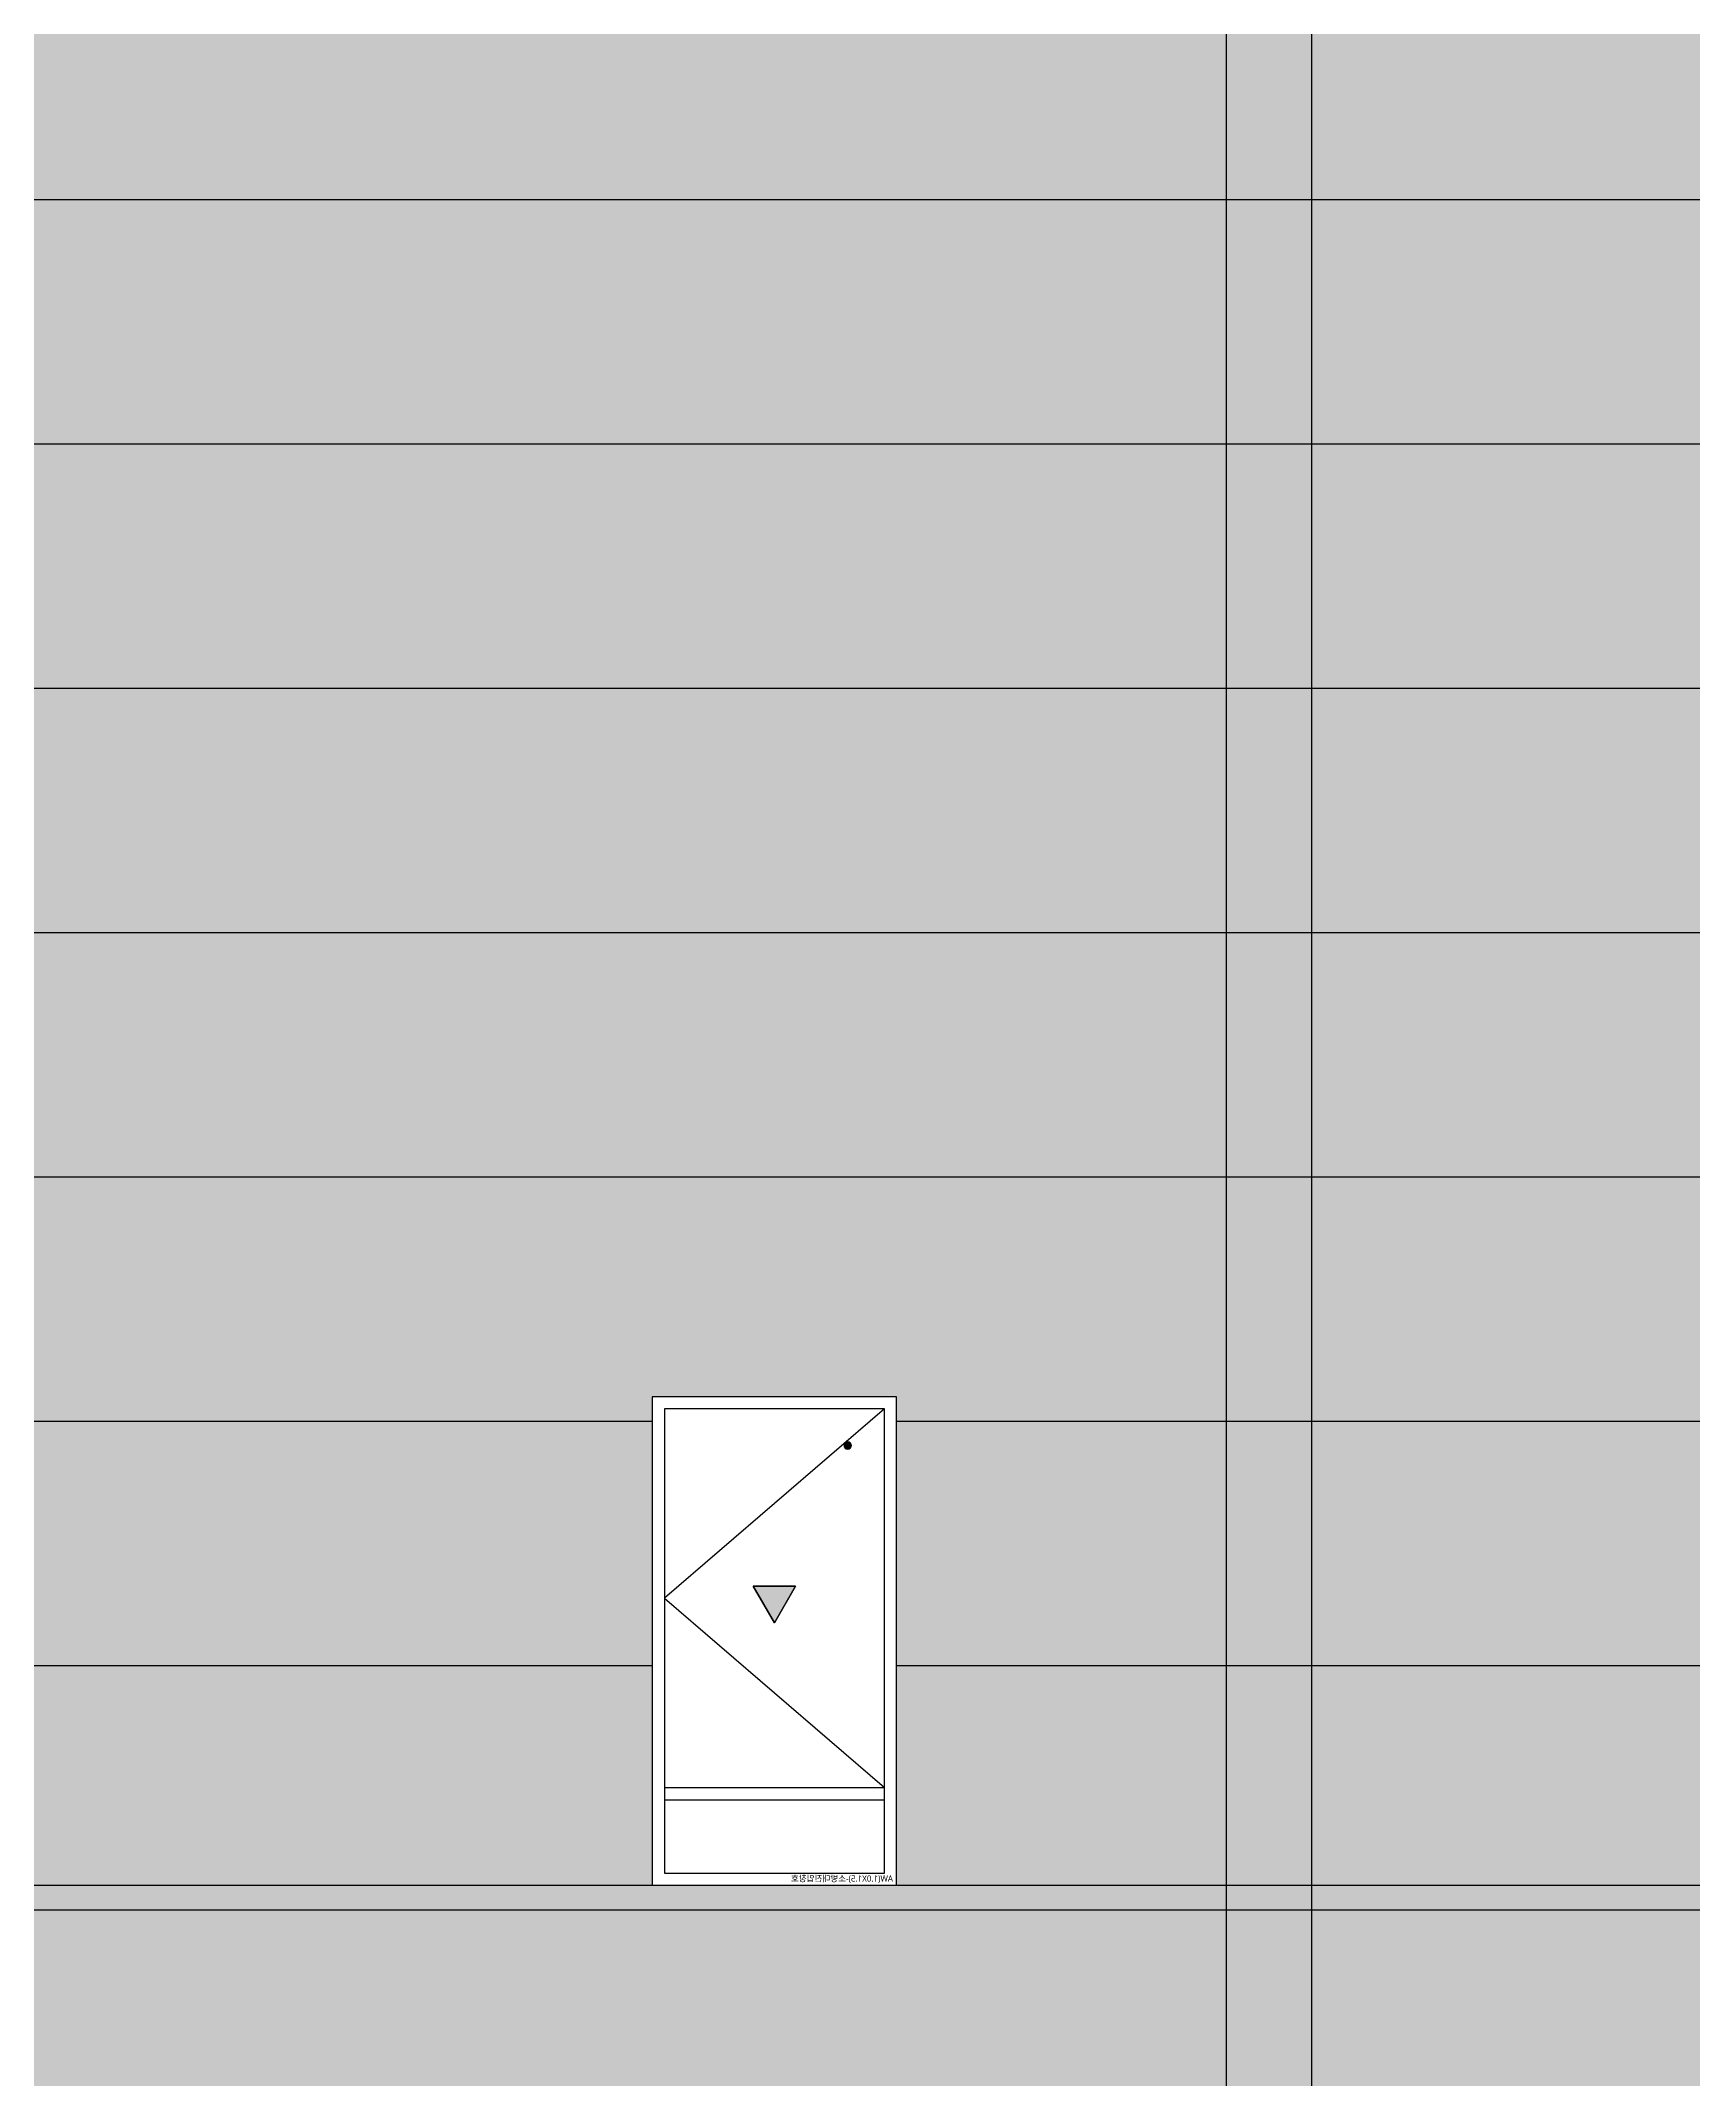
# Model space of a CAD drawing. Header units: millimetres. Extents: x 37653813 to 38677796, y 586285 to 874285.
# Drawn here: x 37964321 to 37971085, y 785849 to 794192 of the extents above; entities that cross this region are included whole.
import ezdxf

# ---------------------------------------------------------------- set-up
doc = ezdxf.new("R2010")
doc.units = ezdxf.units.MM
doc.header["$LTSCALE"] = 1000
doc.header["$MEASUREMENT"] = 0
doc.linetypes.add('-HID', pattern=[2.5, 1.5, -1])
doc.layers.get('0').update_dxf_attribs({"linetype": 'CONTINUOUS'})
doc.layers.get('Defpoints').update_dxf_attribs({"color": 161, "linetype": 'CONTINUOUS'})
for name, color, linetype in [('cen', 1, 'CONTINUOUS'), ('HAT-253', 253, 'CONTINUOUS'), ('HAT-BACK', 252, 'CONTINUOUS'), ('OPEN', 1, '-HID'), ('WID', 4, 'CONTINUOUS'), ('먹-적색 14', 14, 'CONTINUOUS'), ('먹-적색(가로선) 26', 26, 'CONTINUOUS'), ('먹-흰색 255', 255, 'CONTINUOUS')]:
    doc.layers.add(name, color=color, linetype=linetype)
doc.styles.add('나눔바른고딕', font='NanumBarunGothic.ttf')

# ---------------------------------------------------------------- blocks, each defined once
blk = doc.blocks.new('AW_1.0X1.5_(소방)')
at = {"ltscale": 1000}
blk.add_wipeout([(1000, 2000), (0, 2000), (0, 0), (1000, 0)], dxfattribs=at).dxf.layer = 'WID'
h = blk.add_hatch(color=1)
h.dxf.hatch_style = 1
h.paths.add_polyline_path([(500, 1075), (586.6, 1225), (413.4, 1225)])
at = {"layer": 'HAT-BACK', "ltscale": 1000}
h = blk.add_hatch(color=253, dxfattribs=at)
h.dxf.hatch_style = 1
edge = h.paths.add_edge_path()
edge.add_arc((200, 1800), 15, 180, 540, ccw=False)
at = {"color": 1}
blk.add_lwpolyline([(500, 1075), (586.6, 1225), (413.4, 1225)], close=True, dxfattribs=at)
at = {"ltscale": 1000}
blk.add_lwpolyline([(500, 1075), (413.4, 1225), (586.6, 1225)], close=True, dxfattribs=at)
blk.add_circle((200, 1800), 15, dxfattribs=at)
at = {"layer": 'OPEN', "ltscale": 700}
blk.add_lwpolyline([(50, 1950), (950, 1175), (50, 400)], dxfattribs=at)
at = {"layer": 'WID', "ltscale": 1000}
for p, q in [((950, 400), (50, 400)), ((950, 350), (50, 350))]:
    blk.add_line(p, q, dxfattribs=at)
for points in [[(1000, 0), (0, 0), (0, 2000), (1000, 2000)], [(950, 50), (50, 50), (50, 1950), (950, 1950)]]:
    blk.add_lwpolyline(points, close=True, dxfattribs=at)
at = {"layer": 'Defpoints', "style": '나눔바른고딕'}
blk.add_text('AW(1.0X1.5)-소방대진입창호', height=25, dxfattribs=at).set_placement((14.8, 15.2))

msp = doc.modelspace()

# ---------------------------------------------------------------- hatches: boundary and pattern name
at = {"layer": '먹-적색 14', "ltscale": 0.1}
h = msp.add_hatch(dxfattribs=at)
h.set_pattern_fill('DOTS', color=256, scale=3000)
h.paths.add_polyline_path([(37969524, 764764.6), (37975117.2, 768642.5), (37976123.3, 768642.5), (37980849, 771661.7), (37980849, 775942.5), (37980849, 831692.5), (37969524, 831692.5)])
at = {"layer": '먹-흰색 255', "ltscale": 0.1}
h = msp.add_hatch(dxfattribs=at)
h.set_pattern_fill('DOTS', color=256, scale=3000)
h.paths.add_polyline_path([(37803499, 825442.5), (37969524, 825442.5), (37969524, 776642.5), (37803499, 776642.5)])

# ---------------------------------------------------------------- linework, layer by layer
at = {"layer": 'cen', "ltscale": 0.1}
msp.add_line((37969174, 749542.5), (37969174, 836435.4), dxfattribs=at)
at = {"layer": 'HAT-253', "ltscale": 0.1}
msp.add_lwpolyline([(37803499, 775542.5), (37969524, 775542.5), (37969524, 824542.5), (37803499, 824542.5)], close=True, dxfattribs=at)
for points in [[(37803499, 793542.5), (37969524, 793542.5)], [(37803499, 792542.5), (37969524, 792542.5)], [(37803499, 791542.5), (37969524, 791542.5)], [(37803499, 790542.5), (37969524, 790542.5)], [(37803499, 789542.5), (37969524, 789542.5)], [(37803499, 788542.5), (37969524, 788542.5)], [(37803499, 787542.5), (37969524, 787542.5)], [(37803499, 786542.5), (37969524, 786542.5)]]:
    msp.add_lwpolyline(points, dxfattribs=at)
at = {"layer": '먹-적색(가로선) 26', "ltscale": 0.1}
for points in [[(37969524, 793542.5), (37984449, 793542.5)], [(37969524, 792542.5), (37984449, 792542.5)], [(37969524, 791542.5), (37984449, 791542.5)], [(37969524, 790542.5), (37984449, 790542.5)], [(37969524, 789542.5), (37984449, 789542.5)], [(37969524, 788542.5), (37984449, 788542.5)], [(37969524, 787542.5), (37984449, 787542.5)], [(37969524, 786542.5), (37984449, 786542.5)]]:
    msp.add_lwpolyline(points, dxfattribs=at)

# ---------------------------------------------------------------- next in the draw order: block references
at = {"xscale": -1}
msp.add_blockref('AW_1.0X1.5_(소방)', (37967824, 786642.5), dxfattribs=at)

# ---------------------------------------------------------------- next in the draw order: linework, layer by layer
at = {"layer": 'cen', "ltscale": 5}
msp.add_line((37725834.4, 786642.5), (37997018.4, 786642.5), dxfattribs=at)

doc.saveas('drawing.dxf')
